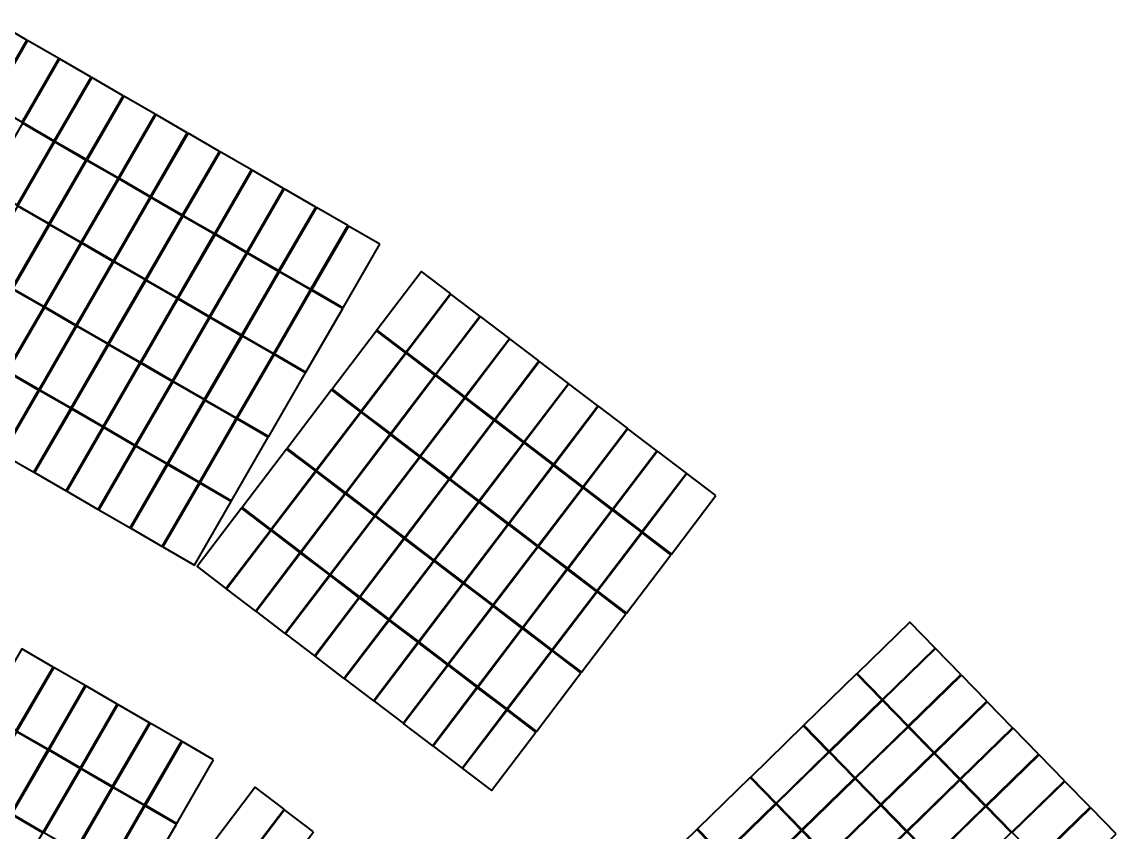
# Model space of a CAD drawing. Header units: millimetres. Extents: x -735047 to 1918431, y -1621985 to 747622.
# Drawn here: x 276321 to 310536, y -494921 to -469590 of the extents above; entities that cross this region are included whole.
import ezdxf

# ---------------------------------------------------------------- set-up
doc = ezdxf.new("R2010")
doc.units = ezdxf.units.MM
doc.layers.add('SOL-PV MODULES', color=5, linetype='Continuous', lineweight=40)

msp = doc.modelspace()

# ---------------------------------------------------------------- linework, layer by layer
at = {"layer": 'SOL-PV MODULES'}
for points in [[(276477.148, -470157.205), (275495.435, -469589.583), (274345.396, -471578.598), (275327.11, -472146.22)], [(277480.504, -470737.341), (276498.791, -470169.719), (275348.753, -472158.733), (276330.466, -472726.355)], [(278483.861, -471317.476), (277502.147, -470749.855), (276352.109, -472738.869), (277333.822, -473306.491)], [(279487.217, -471897.612), (278505.503, -471329.99), (277355.465, -473319.005), (278337.179, -473886.626)], [(280490.573, -472477.748), (279508.859, -471910.126), (278358.821, -473899.14), (279340.535, -474466.762)], [(281493.929, -473057.883), (280512.216, -472490.261), (279362.178, -474479.276), (280343.891, -475046.897)], [(277321.309, -473328.134), (276339.595, -472760.512), (275189.557, -474749.526), (276171.271, -475317.148)], [(282497.285, -473638.019), (281515.572, -473070.397), (280365.534, -475059.411), (281347.247, -475627.033)], [(278324.665, -473908.269), (277342.951, -473340.647), (276192.913, -475329.662), (277174.627, -475897.283)], [(283500.642, -474218.154), (282518.928, -473650.532), (281368.89, -475639.547), (282350.604, -476207.169)], [(279328.021, -474488.405), (278346.308, -473920.783), (277196.269, -475909.797), (278177.983, -476477.419)], [(280331.377, -475068.54), (279349.664, -474500.918), (278199.626, -476489.933), (279181.339, -477057.555)], [(284503.998, -474798.29), (283522.284, -474230.668), (282372.246, -476219.682), (283353.96, -476787.304)], [(285507.354, -475378.425), (284525.641, -474810.803), (283375.603, -476799.818), (284357.316, -477367.44)], [(281334.734, -475648.676), (280353.02, -475081.054), (279202.982, -477070.068), (280184.695, -477637.69)], [(277162.113, -475918.926), (276180.4, -475351.304), (275030.361, -477340.319), (276012.075, -477907.94)], [(286510.71, -475958.561), (285528.997, -475390.939), (284378.959, -477379.953), (285360.672, -477947.575)], [(278165.469, -476499.062), (277183.756, -475931.44), (276033.718, -477920.454), (277015.431, -478488.076)], [(282338.09, -476228.811), (281356.376, -475661.189), (280206.338, -477650.204), (281188.052, -478217.826)], [(283341.446, -476808.947), (282359.733, -476241.325), (281209.694, -478230.339), (282191.408, -478797.961)], [(287514.067, -476538.696), (286532.353, -475971.075), (285382.315, -477960.089), (286364.029, -478527.711)], [(279168.826, -477079.197), (278187.112, -476511.575), (277037.074, -478500.59), (278018.787, -479068.212)], [(284344.802, -477389.082), (283363.089, -476821.461), (282213.051, -478810.475), (283194.764, -479378.097)], [(280172.182, -477659.333), (279190.468, -477091.711), (278040.43, -479080.725), (279022.144, -479648.347)], [(285348.159, -477969.218), (284366.445, -477401.596), (283216.407, -479390.61), (284198.12, -479958.232)], [(289718.16, -478083.907), (288815.581, -477397.388), (287424.651, -479226.071), (288327.23, -479912.589)], [(277002.917, -478509.719), (276021.204, -477942.097), (274871.166, -479931.111), (275852.879, -480498.733)], [(281175.538, -478239.468), (280193.824, -477671.847), (279043.786, -479660.861), (280025.5, -480228.483)], [(286351.515, -478549.354), (285369.801, -477981.732), (284219.763, -479970.746), (285201.477, -480538.368)], [(282178.894, -478819.604), (281197.181, -478251.982), (280047.143, -480240.996), (281028.856, -480808.618)], [(290640.637, -478785.56), (289738.058, -478099.042), (288347.128, -479927.724), (289249.707, -480614.242)], [(278006.274, -479089.854), (277024.56, -478522.232), (275874.522, -480511.247), (276856.236, -481078.869)], [(283182.25, -479399.739), (282200.537, -478832.118), (281050.499, -480821.132), (282032.212, -481388.754)], [(291563.114, -479487.213), (290660.535, -478800.695), (289269.605, -480629.377), (290172.184, -481315.896)], [(279009.63, -479669.99), (278027.916, -479102.368), (276877.878, -481091.382), (277859.592, -481659.004)], [(288312.095, -479932.487), (287409.516, -479245.969), (286018.586, -481074.652), (286921.165, -481761.17)], [(280012.986, -480250.125), (279031.273, -479682.504), (277881.234, -481671.518), (278862.948, -482239.14)], [(284185.607, -479979.875), (283203.893, -479412.253), (282053.855, -481401.268), (283035.569, -481968.889)], [(292485.591, -480188.866), (291583.012, -479502.348), (290192.082, -481331.03), (291094.661, -482017.549)], [(285188.963, -480560.011), (284207.249, -479992.389), (283057.211, -481981.403), (284038.925, -482549.025)], [(289234.572, -480634.141), (288331.993, -479947.622), (286941.063, -481776.305), (287843.642, -482462.823)], [(281016.342, -480830.261), (280034.629, -480262.639), (278884.591, -482251.653), (279866.304, -482819.275)], [(293408.068, -480890.519), (292505.489, -480204.001), (291114.559, -482032.684), (292017.138, -482719.202)], [(276843.722, -481100.511), (275862.008, -480532.89), (274711.97, -482521.904), (275693.684, -483089.526)], [(290157.049, -481335.794), (289254.47, -480649.275), (287863.54, -482477.958), (288766.119, -483164.476)], [(282019.699, -481410.397), (281037.985, -480842.775), (279887.947, -482831.789), (280869.66, -483399.411)], [(294330.545, -481592.172), (293427.966, -480905.654), (292037.036, -482734.337), (292939.615, -483420.855)], [(277847.078, -481680.647), (276865.365, -481113.025), (275715.326, -483102.039), (276697.04, -483669.661)], [(286906.03, -481781.068), (286003.451, -481094.55), (284612.521, -482923.232), (285515.1, -483609.751)], [(291079.526, -482037.447), (290176.947, -481350.929), (288786.017, -483179.611), (289688.596, -483866.129)], [(278850.434, -482260.782), (277868.721, -481693.161), (276718.683, -483682.175), (277700.396, -484249.797)], [(283023.055, -481990.532), (282041.341, -481422.91), (280891.303, -483411.925), (281873.017, -483979.546)], [(295253.022, -482293.825), (294350.443, -481607.307), (292959.513, -483435.99), (293862.092, -484122.508)], [(284026.411, -482570.668), (283044.698, -482003.046), (281894.659, -483992.06), (282876.373, -484559.682)], [(287828.507, -482482.721), (286925.928, -481796.203), (285534.998, -483624.886), (286437.577, -484311.404)], [(292002.003, -482739.1), (291099.424, -482052.582), (289708.494, -483881.264), (290611.073, -484567.782)], [(279853.791, -482840.918), (278872.077, -482273.296), (277722.039, -484262.311), (278703.752, -484829.932)], [(296175.499, -482995.479), (295272.92, -482308.96), (293881.99, -484137.643), (294784.569, -484824.161)], [(288750.984, -483184.374), (287848.405, -482497.856), (286457.475, -484326.539), (287360.054, -485013.057)], [(292924.48, -483440.753), (292021.901, -482754.235), (290630.971, -484582.917), (291533.55, -485269.436)], [(280857.147, -483421.054), (279875.433, -482853.432), (278725.395, -484842.446), (279707.109, -485410.068)], [(285499.965, -483629.649), (284597.387, -482943.131), (283206.457, -484771.813), (284109.036, -485458.331)], [(297097.976, -483697.132), (296195.397, -483010.613), (294804.467, -484839.296), (295707.046, -485525.814)], [(281860.503, -484001.189), (280878.789, -483433.567), (279728.751, -485422.582), (280710.465, -485990.203)], [(289673.461, -483886.027), (288770.882, -483199.509), (287379.953, -485028.192), (288282.531, -485714.71)], [(293846.957, -484142.406), (292944.378, -483455.888), (291553.448, -485284.57), (292456.027, -485971.089)], [(286422.442, -484331.302), (285519.864, -483644.784), (284128.934, -485473.466), (285031.513, -486159.985)], [(298020.453, -484398.785), (297117.874, -483712.267), (295726.944, -485540.949), (296629.523, -486227.467)], [(282863.859, -484581.325), (281882.146, -484013.703), (280732.108, -486002.717), (281713.821, -486570.339)], [(290595.938, -484587.681), (289693.359, -483901.162), (288302.43, -485729.845), (289205.008, -486416.363)], [(287344.92, -485032.955), (286442.341, -484346.437), (285051.411, -486175.119), (285953.99, -486861.638)], [(294769.434, -484844.059), (293866.855, -484157.541), (292475.925, -485986.224), (293378.504, -486672.742)], [(284093.901, -485478.23), (283191.322, -484791.711), (281800.392, -486620.394), (282702.971, -487306.912)], [(291518.415, -485289.334), (290615.836, -484602.815), (289224.907, -486431.498), (290127.486, -487118.016)], [(288267.397, -485734.608), (287364.818, -485048.09), (285973.888, -486876.773), (286876.467, -487563.291)], [(295691.911, -485545.712), (294789.332, -484859.194), (293398.402, -486687.877), (294300.981, -487374.395)], [(285016.378, -486179.883), (284113.799, -485493.364), (282722.869, -487322.047), (283625.448, -488008.565)], [(292440.892, -485990.987), (291538.313, -485304.469), (290147.384, -487133.151), (291049.963, -487819.669)], [(289189.874, -486436.261), (288287.295, -485749.743), (286896.365, -487578.426), (287798.944, -488264.944)], [(296614.388, -486247.365), (295711.809, -485560.847), (294320.88, -487389.53), (295223.458, -488076.048)], [(285938.855, -486881.536), (285036.276, -486195.018), (283645.346, -488023.7), (284547.925, -488710.218)], [(293363.369, -486692.64), (292460.791, -486006.122), (291069.861, -487834.804), (291972.44, -488521.323)], [(290112.351, -487137.914), (289209.772, -486451.396), (287818.842, -488280.079), (288721.421, -488966.597)], [(294285.847, -487394.293), (293383.268, -486707.775), (291992.338, -488536.457), (292894.917, -489222.976)], [(286861.332, -487583.189), (285958.753, -486896.671), (284567.823, -488725.353), (285470.402, -489411.871)], [(291034.828, -487839.568), (290132.249, -487153.049), (288741.319, -488981.732), (289643.898, -489668.25)], [(295208.324, -488095.946), (294305.745, -487409.428), (292914.815, -489238.111), (293817.394, -489924.629)], [(287783.809, -488284.842), (286881.23, -487598.324), (285490.3, -489427.006), (286392.879, -490113.525)], [(291957.305, -488541.221), (291054.726, -487854.702), (289663.796, -489683.385), (290566.375, -490369.903)], [(288706.286, -488986.495), (287803.707, -488299.977), (286412.777, -490128.659), (287315.356, -490815.178)], [(292879.782, -489242.874), (291977.203, -488556.356), (290586.273, -490385.038), (291488.852, -491071.556)], [(304873.34, -489166.036), (304081.85, -488353.94), (302436.492, -489957.548), (303227.981, -490769.644)], [(277296.421, -489759.411), (276314.708, -489191.79), (275164.669, -491180.804), (276146.383, -491748.426)], [(289628.763, -489688.148), (288726.184, -489001.63), (287335.254, -490830.313), (288237.833, -491516.831)], [(293802.259, -489944.527), (292899.68, -489258.009), (291508.75, -491086.691), (292411.329, -491773.209)], [(305682.279, -489996.036), (304890.789, -489183.939), (303245.43, -490787.548), (304036.92, -491599.644)], [(278299.777, -490339.547), (277318.064, -489771.925), (276168.026, -491760.939), (277149.739, -492328.561)], [(290551.24, -490389.801), (289648.661, -489703.283), (288257.731, -491531.966), (289160.31, -492218.484)], [(303210.078, -490787.093), (302418.588, -489974.997), (300773.229, -491578.606), (301564.719, -492390.702)], [(306491.217, -490826.035), (305699.728, -490013.939), (304054.369, -491617.547), (304845.858, -492429.644)], [(279303.134, -490919.683), (278321.42, -490352.061), (277171.382, -492341.075), (278153.095, -492908.697)], [(291473.717, -491091.454), (290571.138, -490404.936), (289180.208, -492233.619), (290082.787, -492920.137)], [(280306.49, -491499.818), (279324.776, -490932.196), (278174.738, -492921.211), (279156.452, -493488.832)], [(304019.016, -491617.093), (303227.527, -490804.997), (301582.168, -492408.605), (302373.657, -493220.701)], [(307300.156, -491656.035), (306508.666, -490843.938), (304863.307, -492447.547), (305654.797, -493259.643)], [(292396.194, -491793.108), (291493.615, -491106.589), (290102.685, -492935.272), (291005.264, -493621.79)], [(281309.846, -492079.954), (280328.132, -491512.332), (279178.094, -493501.346), (280159.808, -494068.968)], [(301546.816, -492408.151), (300755.326, -491596.055), (299109.967, -493199.663), (299901.457, -494011.759)], [(304827.955, -492447.093), (304036.465, -491634.996), (302391.107, -493238.605), (303182.596, -494050.701)], [(277137.225, -492350.204), (276155.512, -491782.582), (275005.474, -493771.597), (275987.187, -494339.218)], [(308109.094, -492486.034), (307317.605, -491673.938), (305672.246, -493277.546), (306463.736, -494089.643)], [(282313.202, -492660.089), (281331.489, -492092.467), (280181.451, -494081.482), (281163.164, -494649.104)], [(278140.582, -492930.34), (277158.868, -492362.718), (276008.83, -494351.732), (276990.544, -494919.354)], [(302355.754, -493238.15), (301564.265, -492426.054), (299918.906, -494029.663), (300710.395, -494841.759)], [(305636.894, -493277.092), (304845.404, -492464.996), (303200.045, -494068.604), (303991.535, -494880.701)], [(308918.033, -493316.034), (308126.544, -492503.938), (306481.185, -494107.546), (307272.674, -494919.642)], [(279143.938, -493510.475), (278162.224, -492942.853), (277012.186, -494931.868), (277993.9, -495499.49)], [(299883.553, -494029.208), (299092.064, -493217.112), (297446.705, -494820.721), (298238.194, -495632.817)], [(303164.693, -494068.15), (302373.203, -493256.054), (300727.844, -494859.662), (301519.334, -495671.758)], [(306445.832, -494107.092), (305654.343, -493294.996), (304008.984, -494898.604), (304800.473, -495710.7)], [(309726.972, -494146.033), (308935.482, -493333.937), (307290.123, -494937.546), (308081.613, -495749.642)], [(280147.294, -494090.611), (279165.581, -493522.989), (278015.542, -495512.003), (278997.256, -496079.625)], [(284517.295, -494205.299), (283614.716, -493518.781), (282223.786, -495347.464), (283126.365, -496033.982)], [(300692.492, -494859.208), (299901.002, -494047.112), (298255.643, -495650.72), (299047.133, -496462.816)], [(276978.03, -494940.997), (275996.316, -494373.375), (274846.278, -496362.389), (275827.992, -496930.011)], [(281150.65, -494670.746), (280168.937, -494103.124), (279018.899, -496092.139), (280000.612, -496659.761)], [(285439.772, -494906.953), (284537.193, -494220.434), (283146.263, -496049.117), (284048.842, -496735.635)], [(303973.631, -494898.15), (303182.142, -494086.053), (301536.783, -495689.662), (302328.272, -496501.758)], [(307254.771, -494937.091), (306463.281, -494124.995), (304817.922, -495728.604), (305609.412, -496540.7)], [(310535.91, -494976.033), (309744.421, -494163.937), (308099.062, -495767.545), (308890.551, -496579.641)], [(298220.291, -495650.266), (297428.801, -494838.17), (295783.443, -496441.778), (296574.932, -497253.874)], [(301501.431, -495689.208), (300709.941, -494877.111), (299064.582, -496480.72), (299856.072, -497292.816)], [(304782.57, -495728.149), (303991.08, -494916.053), (302345.722, -496519.661), (303137.211, -497331.758)]]:
    msp.add_lwpolyline(points, close=True, dxfattribs=at)

doc.saveas('drawing.dxf')
